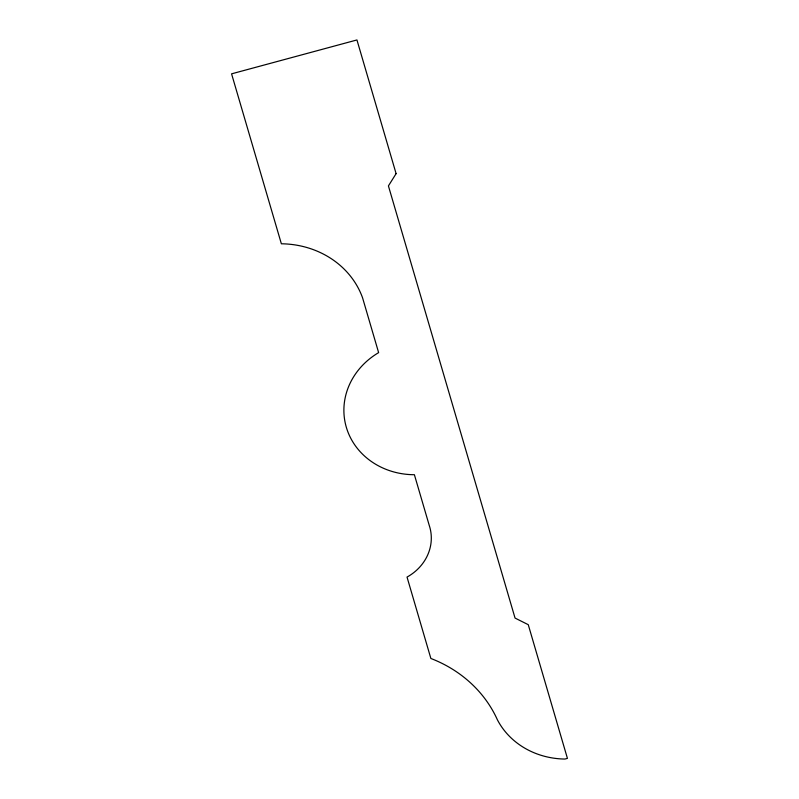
<?xml version="1.0" encoding="UTF-8"?>
<svg xmlns="http://www.w3.org/2000/svg" width="799" height="799" viewBox="0 0 799 799"><rect width="100%" height="100%" fill="white"/><g stroke="black" fill="none" stroke-linecap="round" stroke-linejoin="round"><path stroke-width="1.2" d="M396.104 173.643L388.424 185.907L515.045 618.066L528.259 624.688L567.43 758.381L564.933 759.05A78.692 71.381 -9.5 0 1 497.427 719.869A129.967 117.892 -9.5 0 0 430.871 658.466L407.031 577.078A48.559 44.045 -9.5 0 0 429.263 525.462L414.391 474.716A73.148 66.347 -9.5 0 1 346.317 427.245A73.148 66.347 -9.5 0 1 378.626 352.629L362.576 297.847A89.728 81.388 -9.5 0 0 281.368 243.785L231.57 73.838L356.943 39.95L396.104 173.643"/></g></svg>
